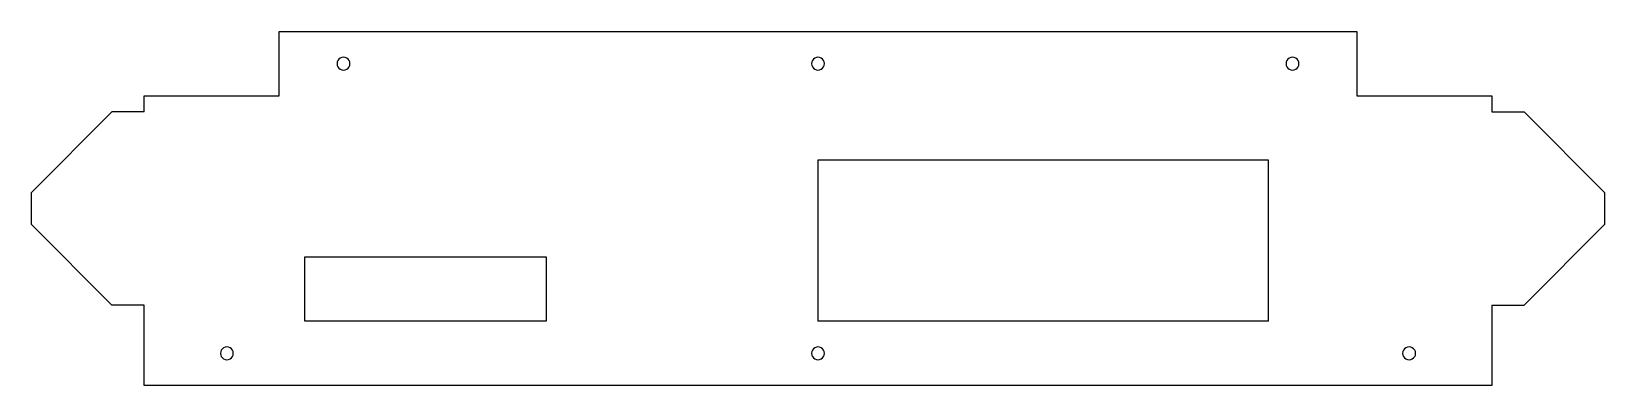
# Model space of a CAD drawing. Header units: metres. Extents: x 5671 to 6160, y 2296 to 2406.
import ezdxf

# ---------------------------------------------------------------- set-up
doc = ezdxf.new("R2010")
doc.units = ezdxf.units.M

msp = doc.modelspace()

# ---------------------------------------------------------------- linework, layer by layer
at = {"layer": 'GROUP0'}
for p, q in [((5747.53, 2405.86, 0), (6082.53, 2405.86, 0)), ((5747.53, 2385.86, 0), (5747.53, 2405.86, 0)), ((6082.53, 2405.86, 0), (6082.53, 2385.86, 0)), ((5765.6, 2396.38, 0), (5765.53, 2395.86, 0)), ((5765.8, 2396.86, 0), (5765.6, 2396.38, 0)), ((5766.12, 2397.28, 0), (5765.8, 2396.86, 0)), ((5766.53, 2397.59, 0), (5766.12, 2397.28, 0)), ((5767.02, 2397.79, 0), (5766.53, 2397.59, 0)), ((5767.53, 2397.86, 0), (5767.02, 2397.79, 0)), ((5768.05, 2397.79, 0), (5767.53, 2397.86, 0)), ((5768.53, 2397.59, 0), (5768.05, 2397.79, 0)), ((5768.95, 2397.28, 0), (5768.53, 2397.59, 0)), ((5769.27, 2396.86, 0), (5768.95, 2397.28, 0)), ((5769.47, 2396.38, 0), (5769.27, 2396.86, 0)), ((5769.53, 2395.86, 0), (5769.47, 2396.38, 0)), ((5913.1, 2396.38, 0), (5913.03, 2395.86, 0)), ((5913.3, 2396.86, 0), (5913.1, 2396.38, 0)), ((5913.62, 2397.28, 0), (5913.3, 2396.86, 0)), ((5914.03, 2397.59, 0), (5913.62, 2397.28, 0)), ((5914.52, 2397.79, 0), (5914.03, 2397.59, 0)), ((5915.03, 2397.86, 0), (5914.52, 2397.79, 0)), ((5915.55, 2397.79, 0), (5915.03, 2397.86, 0)), ((5916.03, 2397.59, 0), (5915.55, 2397.79, 0)), ((5916.45, 2397.28, 0), (5916.03, 2397.59, 0)), ((5916.77, 2396.86, 0), (5916.45, 2397.28, 0)), ((5916.97, 2396.38, 0), (5916.77, 2396.86, 0)), ((5917.03, 2395.86, 0), (5916.97, 2396.38, 0)), ((6060.6, 2396.38, 0), (6060.53, 2395.86, 0)), ((6060.8, 2396.86, 0), (6060.6, 2396.38, 0)), ((6061.12, 2397.28, 0), (6060.8, 2396.86, 0)), ((6061.53, 2397.59, 0), (6061.12, 2397.28, 0)), ((6062.02, 2397.79, 0), (6061.53, 2397.59, 0)), ((6062.53, 2397.86, 0), (6062.02, 2397.79, 0)), ((6063.05, 2397.79, 0), (6062.53, 2397.86, 0)), ((6063.53, 2397.59, 0), (6063.05, 2397.79, 0)), ((6063.95, 2397.28, 0), (6063.53, 2397.59, 0)), ((6064.27, 2396.86, 0), (6063.95, 2397.28, 0)), ((6064.47, 2396.38, 0), (6064.27, 2396.86, 0)), ((6064.53, 2395.86, 0), (6064.47, 2396.38, 0)), ((5765.53, 2395.86, 0), (5765.6, 2395.34, 0)), ((5765.6, 2395.34, 0), (5765.8, 2394.86, 0)), ((5765.8, 2394.86, 0), (5766.12, 2394.45, 0)), ((5766.12, 2394.45, 0), (5766.53, 2394.13, 0)), ((5766.53, 2394.13, 0), (5767.02, 2393.93, 0)), ((5767.02, 2393.93, 0), (5767.53, 2393.86, 0)), ((5767.53, 2393.86, 0), (5768.05, 2393.93, 0)), ((5768.05, 2393.93, 0), (5768.53, 2394.13, 0)), ((5768.53, 2394.13, 0), (5768.95, 2394.45, 0)), ((5768.95, 2394.45, 0), (5769.27, 2394.86, 0)), ((5769.27, 2394.86, 0), (5769.47, 2395.34, 0)), ((5769.47, 2395.34, 0), (5769.53, 2395.86, 0)), ((5913.03, 2395.86, 0), (5913.1, 2395.34, 0)), ((5913.1, 2395.34, 0), (5913.3, 2394.86, 0)), ((5913.3, 2394.86, 0), (5913.62, 2394.45, 0)), ((5913.62, 2394.45, 0), (5914.03, 2394.13, 0)), ((5914.03, 2394.13, 0), (5914.52, 2393.93, 0)), ((5914.52, 2393.93, 0), (5915.03, 2393.86, 0)), ((5915.03, 2393.86, 0), (5915.55, 2393.93, 0)), ((5915.55, 2393.93, 0), (5916.03, 2394.13, 0)), ((5916.03, 2394.13, 0), (5916.45, 2394.45, 0)), ((5916.45, 2394.45, 0), (5916.77, 2394.86, 0)), ((5916.77, 2394.86, 0), (5916.97, 2395.34, 0)), ((5916.97, 2395.34, 0), (5917.03, 2395.86, 0)), ((6060.53, 2395.86, 0), (6060.6, 2395.34, 0)), ((6060.6, 2395.34, 0), (6060.8, 2394.86, 0)), ((6060.8, 2394.86, 0), (6061.12, 2394.45, 0)), ((6061.12, 2394.45, 0), (6061.53, 2394.13, 0)), ((6061.53, 2394.13, 0), (6062.02, 2393.93, 0)), ((6062.02, 2393.93, 0), (6062.53, 2393.86, 0)), ((6062.53, 2393.86, 0), (6063.05, 2393.93, 0)), ((6063.05, 2393.93, 0), (6063.53, 2394.13, 0)), ((6063.53, 2394.13, 0), (6063.95, 2394.45, 0)), ((6063.95, 2394.45, 0), (6064.27, 2394.86, 0)), ((6064.27, 2394.86, 0), (6064.47, 2395.34, 0)), ((6064.47, 2395.34, 0), (6064.53, 2395.86, 0)), ((5705.53, 2385.86, 0), (5747.53, 2385.86, 0)), ((5705.53, 2380.86, 0), (5705.53, 2385.86, 0)), ((6082.53, 2385.86, 0), (6124.53, 2385.86, 0)), ((6124.53, 2385.86, 0), (6124.53, 2380.86, 0)), ((5670.53, 2355.86, 0), (5695.53, 2380.86, 0)), ((5705.53, 2380.86, 0), (5695.53, 2380.86, 0)), ((6124.53, 2380.86, 0), (6134.53, 2380.86, 0)), ((6134.53, 2380.86, 0), (6159.53, 2355.86, 0)), ((5915.03, 2365.86, 0), (5915.03, 2315.86, 0)), ((6055.03, 2365.86, 0), (5915.03, 2365.86, 0)), ((6055.03, 2315.86, 0), (6055.03, 2365.86, 0)), ((5670.53, 2345.86, 0), (5670.53, 2355.86, 0)), ((6159.53, 2355.86, 0), (6159.53, 2345.86, 0)), ((5695.53, 2320.86, 0), (5670.53, 2345.86, 0)), ((6159.53, 2345.86, 0), (6134.53, 2320.86, 0)), ((5755.53, 2315.86, 0), (5755.53, 2335.86, 0)), ((5755.53, 2335.86, 0), (5830.53, 2335.86, 0)), ((5830.53, 2335.86, 0), (5830.53, 2315.86, 0)), ((5705.53, 2320.86, 0), (5695.53, 2320.86, 0)), ((5705.53, 2295.86, 0), (5705.53, 2320.86, 0)), ((6124.53, 2320.86, 0), (6124.53, 2295.86, 0)), ((6124.53, 2320.86, 0), (6134.53, 2320.86, 0)), ((5830.53, 2315.86, 0), (5755.53, 2315.86, 0)), ((6055.03, 2315.86, 0), (5915.03, 2315.86, 0)), ((5729.35, 2306.38, 0), (5729.28, 2305.86, 0)), ((5729.28, 2305.86, 0), (5729.35, 2305.34, 0)), ((5729.55, 2306.86, 0), (5729.35, 2306.38, 0)), ((5729.35, 2305.34, 0), (5729.55, 2304.86, 0)), ((5729.87, 2307.28, 0), (5729.55, 2306.86, 0)), ((5729.55, 2304.86, 0), (5729.87, 2304.45, 0)), ((5730.28, 2307.59, 0), (5729.87, 2307.28, 0)), ((5729.87, 2304.45, 0), (5730.28, 2304.13, 0)), ((5730.77, 2307.79, 0), (5730.28, 2307.59, 0)), ((5730.28, 2304.13, 0), (5730.77, 2303.93, 0)), ((5731.28, 2307.86, 0), (5730.77, 2307.79, 0)), ((5730.77, 2303.93, 0), (5731.28, 2303.86, 0)), ((5731.8, 2307.79, 0), (5731.28, 2307.86, 0)), ((5731.28, 2303.86, 0), (5731.8, 2303.93, 0)), ((5732.28, 2307.59, 0), (5731.8, 2307.79, 0)), ((5731.8, 2303.93, 0), (5732.28, 2304.13, 0)), ((5732.7, 2307.28, 0), (5732.28, 2307.59, 0)), ((5732.28, 2304.13, 0), (5732.7, 2304.45, 0)), ((5733.02, 2306.86, 0), (5732.7, 2307.28, 0)), ((5732.7, 2304.45, 0), (5733.02, 2304.86, 0)), ((5733.22, 2306.38, 0), (5733.02, 2306.86, 0)), ((5733.02, 2304.86, 0), (5733.22, 2305.34, 0)), ((5733.28, 2305.86, 0), (5733.22, 2306.38, 0)), ((5733.22, 2305.34, 0), (5733.28, 2305.86, 0)), ((5913.1, 2306.38, 0), (5913.03, 2305.86, 0)), ((5913.03, 2305.86, 0), (5913.1, 2305.34, 0)), ((5913.3, 2306.86, 0), (5913.1, 2306.38, 0)), ((5913.1, 2305.34, 0), (5913.3, 2304.86, 0)), ((5913.62, 2307.28, 0), (5913.3, 2306.86, 0)), ((5913.3, 2304.86, 0), (5913.62, 2304.45, 0)), ((5914.03, 2307.59, 0), (5913.62, 2307.28, 0)), ((5913.62, 2304.45, 0), (5914.03, 2304.13, 0)), ((5914.52, 2307.79, 0), (5914.03, 2307.59, 0)), ((5914.03, 2304.13, 0), (5914.52, 2303.93, 0)), ((5915.03, 2307.86, 0), (5914.52, 2307.79, 0)), ((5914.52, 2303.93, 0), (5915.03, 2303.86, 0)), ((5915.55, 2307.79, 0), (5915.03, 2307.86, 0)), ((5915.03, 2303.86, 0), (5915.55, 2303.93, 0)), ((5916.03, 2307.59, 0), (5915.55, 2307.79, 0)), ((5915.55, 2303.93, 0), (5916.03, 2304.13, 0)), ((5916.45, 2307.28, 0), (5916.03, 2307.59, 0)), ((5916.03, 2304.13, 0), (5916.45, 2304.45, 0)), ((5916.77, 2306.86, 0), (5916.45, 2307.28, 0)), ((5916.45, 2304.45, 0), (5916.77, 2304.86, 0)), ((5916.97, 2306.38, 0), (5916.77, 2306.86, 0)), ((5916.77, 2304.86, 0), (5916.97, 2305.34, 0)), ((5917.03, 2305.86, 0), (5916.97, 2306.38, 0)), ((5916.97, 2305.34, 0), (5917.03, 2305.86, 0)), ((6096.85, 2306.38, 0), (6096.78, 2305.86, 0)), ((6096.78, 2305.86, 0), (6096.85, 2305.34, 0)), ((6097.05, 2306.86, 0), (6096.85, 2306.38, 0)), ((6096.85, 2305.34, 0), (6097.05, 2304.86, 0)), ((6097.37, 2307.28, 0), (6097.05, 2306.86, 0)), ((6097.05, 2304.86, 0), (6097.37, 2304.45)), ((6097.78, 2307.59, 0), (6097.37, 2307.28, 0)), ((6097.37, 2304.45), (6097.78, 2304.13, 0)), ((6098.27, 2307.79, 0), (6097.78, 2307.59, 0)), ((6097.78, 2304.13, 0), (6098.27, 2303.93, 0)), ((6098.78, 2307.86, 0), (6098.27, 2307.79, 0)), ((6098.27, 2303.93, 0), (6098.78, 2303.86, 0)), ((6099.3, 2307.79, 0), (6098.78, 2307.86, 0)), ((6098.78, 2303.86, 0), (6099.3, 2303.93, 0)), ((6099.78, 2307.59, 0), (6099.3, 2307.79, 0)), ((6099.3, 2303.93, 0), (6099.78, 2304.13, 0)), ((6100.2, 2307.28, 0), (6099.78, 2307.59, 0)), ((6099.78, 2304.13, 0), (6100.2, 2304.45, 0)), ((6100.52, 2306.86, 0), (6100.2, 2307.28, 0)), ((6100.2, 2304.45, 0), (6100.52, 2304.86, 0)), ((6100.72, 2306.38, 0), (6100.52, 2306.86, 0)), ((6100.52, 2304.86, 0), (6100.72, 2305.34, 0)), ((6100.78, 2305.86, 0), (6100.72, 2306.38, 0)), ((6100.72, 2305.34, 0), (6100.78, 2305.86, 0)), ((6124.53, 2295.86, 0), (5705.53, 2295.86, 0))]:
    msp.add_line(p, q, dxfattribs=at)

doc.saveas('drawing.dxf')
